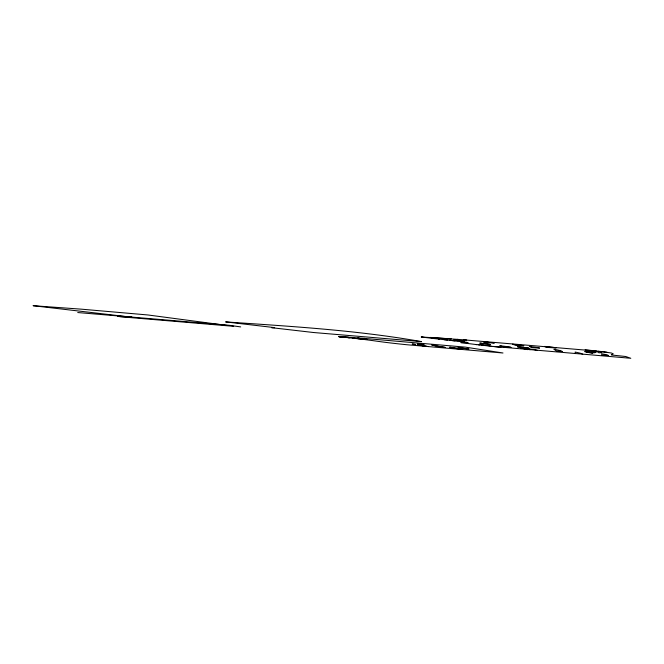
<?xml version="1.0" encoding="UTF-8"?>
<svg xmlns="http://www.w3.org/2000/svg" width="664" height="664" viewBox="0 0 664 664"><rect width="100%" height="100%" fill="white"/><g stroke="black" fill="none" stroke-linecap="round" stroke-linejoin="round"><path stroke-width="1" d="M586.561 352.02L588.337 350.816L594.795 351.912A100.496 2.98 5.1 0 1 596.164 352.318C594.272 353.563 588.204 351.696 584.718 351.58L591.831 353.289L592.935 352.974A68.475 1.967 5.1 0 0 591.624 352.601L586.86 351.82M412.286 344.077L415.689 344.508L412.319 344.101M433.882 338.565L434.771 338.457L430.405 337.42L451.346 338.906M348.376 337.188L339.08 336.573L339.91 336.781M457.405 339.354L466.717 340.059M457.786 339.387L421.308 336.98L422.802 337.271M353.439 337.569L338.706 336.59L349.43 337.843M463.505 339.819L597.857 351.148L611.303 352.991L613.237 353.812L611.303 354.783L611.718 355.008L625.704 356.51L630.8 358.286L492.829 346.401M351.92 337.453L359.066 338.001M357.821 337.901L364.976 338.466M364.121 338.399L465.406 347.139L502.988 352.999L406.609 344.716C378.206 341.794 379.758 341.313 357.871 338.723M545.717 346.5L544.638 346.417L546.505 347.38L556.125 347.928A26.286 0.805 5.1 0 0 555.187 347.646L545.791 346.5M459.04 340.831C477.781 342.226 441.983 338.64 457.803 340.723M512.749 344.276L522.659 345.537A38.802 1.162 5.1 0 1 523.896 345.828L516.733 345.612L512.533 344.259M77.738 312.545L229.603 325.335L240.675 326.912M352.667 338.183L361.755 339.13M348.293 337.719L353.588 338.275M438.389 339.055L447.461 340.026M439.211 339.146L421.316 337.022L423.142 337.32M444.174 339.678L466.252 342.226L468.103 342.666L460.849 342.607L476.76 344.633M478.603 344.832L500.946 347.388M481.425 345.147L483.334 345.355L479.947 344.408L489.75 345.878A80.02 2.15 5.3 0 1 491.186 346.21M449.852 340.292L455.031 340.856M475.864 344.533L479.532 344.94M345.645 337.436L338.847 336.64M599.957 351.38L601.152 351.522M602.298 351.654L607.062 352.26M426.844 346.459L425.831 346.301A227.669 5.005 5 0 1 423.068 345.861L417.465 344.749L428.321 346.583M537.574 350.459L537.051 350.31A243.273 6.408 5.4 0 0 533.79 349.53L520.402 347.67L524.477 348.932A326.273 8.524 4.7 0 0 527.017 349.463L527.98 349.654M575.422 353.613L575.149 352.053L579.091 352.924A277.818 7.511 5.4 0 1 581.174 353.497L582.726 354.252M598.712 351.239L601.767 352.642L598.92 352.8L596.073 350.949A41.292 1.228 5 0 0 585.117 349.837M528.776 348.567L529.963 349.82M417.357 343.753L418.104 343.969A32.636 0.747 5.2 0 0 419.714 344.226L424.147 344.79L417.415 343.736M33.225 305.714L132.095 317.259L117.719 316.371L120.823 316.778L233.686 326.323L147.931 314.968L81.465 309.175L33.225 305.714M608.315 355.497L601.891 355.165L601.592 353.779L605.925 354.609A147.923 4.142 5.2 0 1 607.776 355.157L608.315 355.497M510.882 347.355L503.652 346.957L499.801 345.695L509.163 346.898A44.023 1.212 5.2 0 1 510.483 347.181L510.882 347.355M483.483 341.885L494.215 342.989L483.483 341.885M431.957 345.097L435.601 345.927A220.182 5.021 5 0 0 439.394 346.558L445.195 347.413L431.957 345.097M449.794 347.231L453.562 348.102A273.925 6.026 4.9 0 0 455.363 348.417L456.575 348.625A236.716 5.221 5 0 0 458.334 348.907L461.995 349.455L457.28 348.11L449.794 347.231M539.442 348.077L532.918 347.737L529.357 346.525L538.072 347.654A42.612 1.245 5.1 0 1 539.168 347.919L539.442 348.077M562.225 351.463L556.507 351.048L553.876 349.206L555.851 349.588A195.706 5.519 5.3 0 1 557.295 349.895L559.13 350.326A241.04 6.74 5.4 0 1 560.441 350.683L562.225 351.463M528.403 347.961L517.605 346.849L528.403 347.961M490.239 344.392L479.74 343.097L489.252 344.135A16.998 0.49 5.2 0 1 490.198 344.35L490.239 344.392M458.201 347.504L459.09 347.795A54.498 1.245 5.2 0 0 460.501 348.044L468.975 349.015L458.201 347.504M274.614 327.626L271.667 327.692L313.516 332.515L421.441 341.611C356.842 330.149 291.064 326.406 225.611 321.899L274.614 327.626M361.739 338.831L366.943 339.437L361.797 338.831"/></g></svg>
